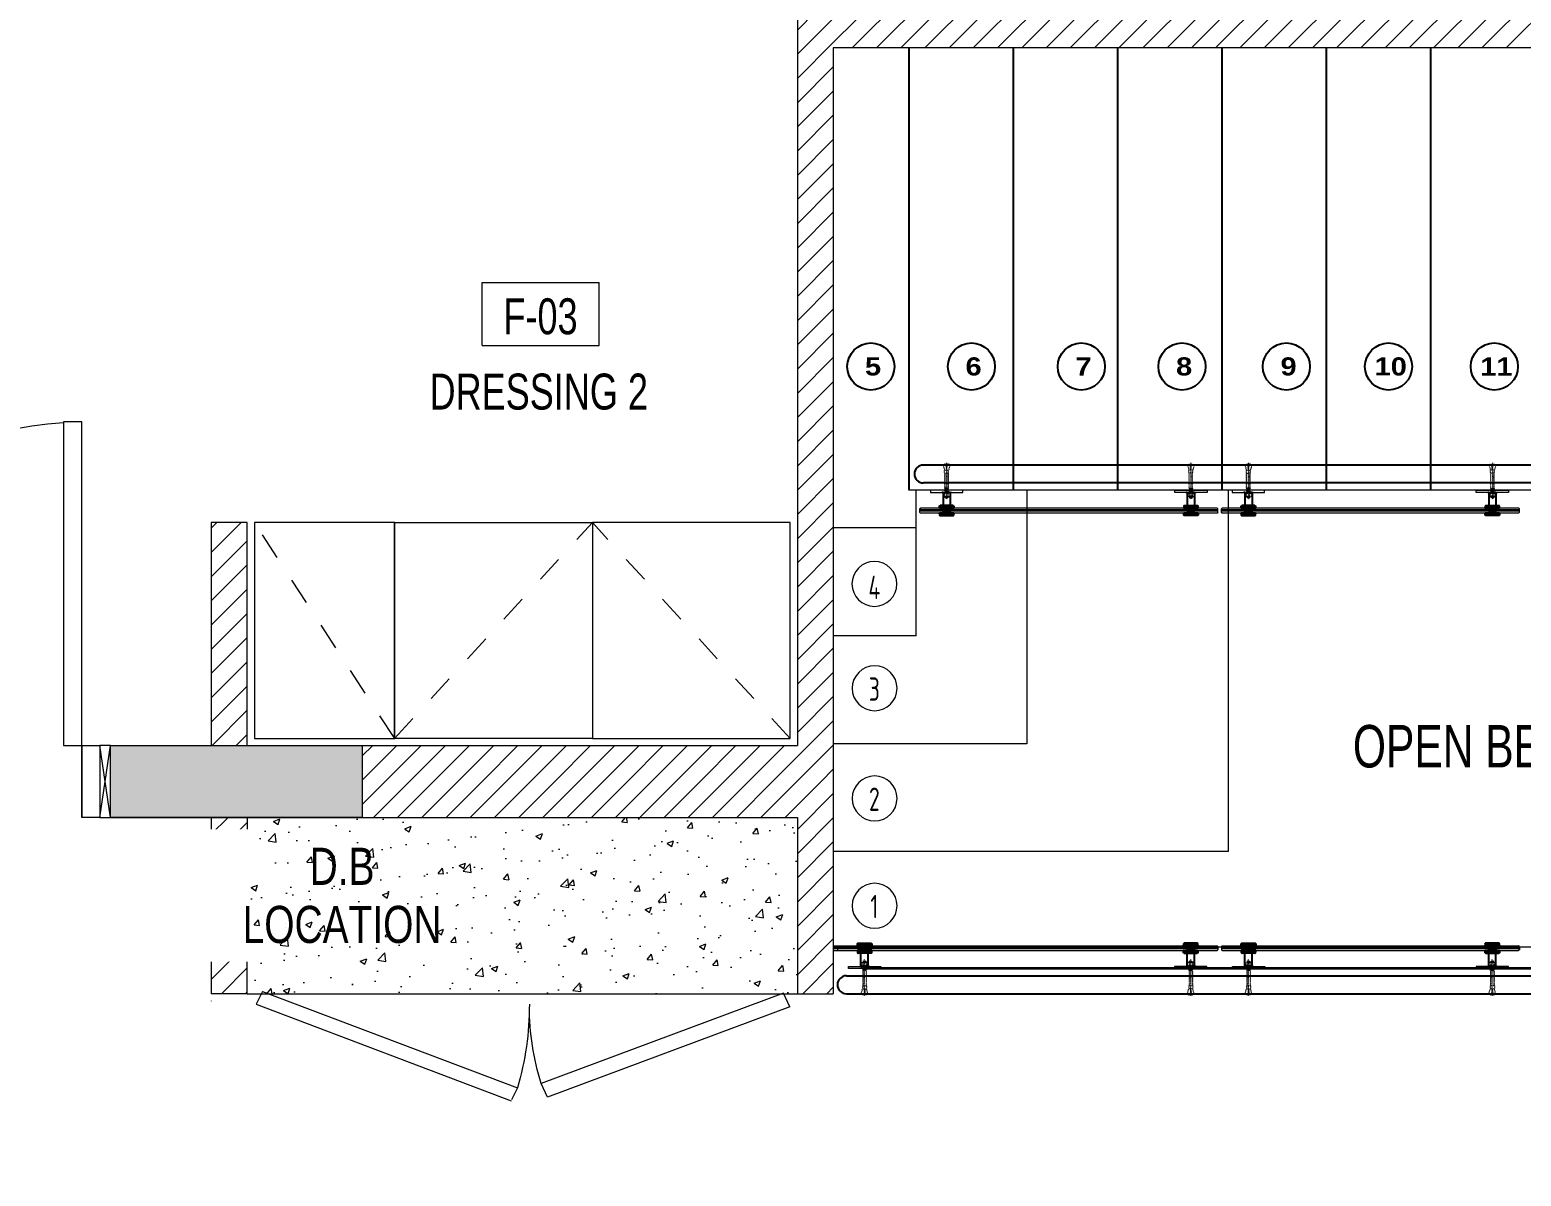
# Model space of a CAD drawing. Header units: millimetres. Extents: x -18512 to 101824, y -95768 to 52898.
# Drawn here: x 59404 to 63551, y -82685 to -79497 of the extents above; entities that cross this region are included whole.
import ezdxf

# ---------------------------------------------------------------- set-up
doc = ezdxf.new("R2010")
doc.units = ezdxf.units.MM
doc.header["$LTSCALE"] = 25
doc.linetypes.add('Dash 3mm', pattern=[6, 3, -3])
doc.linetypes.add('STYLE_05', pattern=[0.20828, 0.069425, -0.138855])
doc.layers.get('0').update_dxf_attribs({"color": 254, "lineweight": 0})
for name, color, linetype, lineweight in [('A-ANNO-NOTE', 2, 'Continuous', 9), ('A-ANNO-TEXT', 2, 'Continuous', 9), ('A-AREA-IDEN', 2, 'Continuous', 9), ('A-DOOR', 31, 'Continuous', 18), ('A-FLOR-OTLN', 6, 'Continuous', 18), ('A-WOODEN DOOR FRAM', 9, 'Continuous', 9), ('hatch', 252, 'Continuous', 0), ('I-WALL', 2, 'Continuous', 9), ('Q-CASE', 31, 'Continuous', 13), ('Q-CASE-HDLN', 31, 'Dash 3mm', 13), ('S-COLS', 6, 'Continuous', 9)]:
    doc.layers.add(name, color=color, linetype=linetype, lineweight=lineweight)
for name, color, linetype in [('A-WALL', 50, 'Continuous'), ('ADT-3', 7, 'Continuous'), ('AL SAFA', 1, 'Continuous'), ('AR WALL HATCH', 8, 'Continuous'), ('FOOTING', 2, 'Continuous'), ('LMI-1', 3, 'Continuous'), ('SGF GLASS', 152, 'Continuous')]:
    doc.layers.add(name, color=color, linetype=linetype)
doc.styles.add('Arial Narrow_1', font='fi_9001f.ttf', dxfattribs={"width": 0.75, "height": 235.987842})
doc.styles.add('Arial Narrow_3', font='fi_9001f.ttf', dxfattribs={"width": 0.75, "height": 117.993921})
doc.styles.add('Arial Narrow_4', font='fi_9001f.ttf', dxfattribs={"width": 0.75, "height": 147.492401})
doc.styles.add('Arial_1', font='arial.ttf', dxfattribs={"width": 0.75, "height": 118.023952})
doc.styles.add('ISCOP2', font='isocp2.shx')
pattern_1 = [(45, (59229.075, -128347.31), (-33.67596, 33.67596), [])]
pattern_2 = [(135, (124341.9079, -153688.5155), (-0.449012806, -0.449012806), []), (225, (124341.9079, -153688.5155), (0.449012806, -0.449012806), [])]
pattern_3 = [(135, (124336.9079, -153688.5155), (-0.449012806, -0.449012806), []), (225, (124336.9079, -153688.5155), (0.449012806, -0.449012806), [])]

# ---------------------------------------------------------------- blocks, each defined once
blk = doc.blocks.new('E  Naga_Single-Panel2 - NAGA-Bedroom Door _WD05_-8233352-FIRST FLOOR PLAN')
at = {"layer": 'A-DOOR', "lineweight": 18}
for p, q in [((-450, 100), (-500, 100)), ((-450, 100), (-450, -100)), ((500, 100), (450, 100)), ((450, 100), (450, -100)), ((450, -100), (450, 100)), ((-450, -100), (-500, -100)), ((399, -1000.2), (399, -100)), ((399, -100), (450, -100)), ((450, -100), (450, -1000.2)), ((450, -100), (500, -100)), ((450, -1000.2), (399, -1000.2))]:
    blk.add_line(p, q, dxfattribs=at)
at = {"layer": 'A-DOOR'}
blk.add_arc((450, -100), 900, 180, 266.7515, dxfattribs=at)
blk = doc.blocks.new('M_NAGA Room Tag - Room Tag-1756429-FIRST FLOOR PLAN')
at = {"layer": 'A-AREA-IDEN'}
for p, q in [((-3.25, 1.75), (-3.25, -1.75)), ((-3.25, 1.75), (3.25, 1.75)), ((3.25, 1.75), (3.25, -1.75)), ((-3.25, -1.75), (3.25, -1.75))]:
    blk.add_line(p, q, dxfattribs=at)
blk = doc.blocks.new('A$C35FE7E75')
at = {"layer": 'A-DOOR', "color": 6, "lineweight": 18}
for p, q in [((-1379.6, 1565.6), (-1397, 1530)), ((-1379.6, 1565.6), (-749.2, 1297.3)), ((-50.4, 1568), (-675.3, 1316.8)), ((-33, 1530), (-50.4, 1568)), ((-1397, 1530), (-766.5, 1261.7)), ((-33, 1530), (-657.9, 1278.8)), ((-766.5, 1261.7), (-749.2, 1297.3)), ((-657.9, 1278.8), (-675.3, 1316.8)), ((-1505.1, 29.4), (-795.9, 297.6)), ((-794.3, 294.4), (-776.9, 258.8)), ((-1487.7, -6.2), (-778.5, 262)), ((-694.7, 287.9), (-712.1, 249.9)), ((-38.2, -1.3), (-712.1, 249.9)), ((-20.8, 36.7), (-694.7, 287.9)), ((-1487.7, -6.2), (-1505.1, 29.4)), ((-20.8, 36.7), (-38.2, -1.3))]:
    blk.add_line(p, q, dxfattribs=at)
for centre, radius, start, end in [((-1548.1, 1530), 832.2, 343.763, 0), ((-7.1, 1530), 701.4, 180, 197.6967), ((-1577.5, 29.4), 832.2, 0, 16.237), ((-43.9, 36.7), 701.4, 162.3033, 180)]:
    blk.add_arc(centre, radius, start, end, dxfattribs=at)
blk = doc.blocks.new('M_Tall Cabinet-Single Door_2_1 - MASTER_S CLOSET-8744601-FIRST FLOOR PLAN_')
at = {"layer": 'Q-CASE'}
for p, q in [((293.7, 0), (-256.3, 0)), ((-256.3, 0), (-256.3, -600)), ((293.7, -600), (293.7, 0)), ((-256.3, -600), (293.7, -600))]:
    blk.add_line(p, q, dxfattribs=at)
at = {"layer": 'Q-CASE-HDLN'}
blk.add_line((-256.3, 0), (293.7, -600), dxfattribs=at)
blk = doc.blocks.new('M_Tall Cabinet-Single Door_2_1 - MASTER_S CLOSET-8744632-FIRST FLOOR PLAN_')
at = {"layer": 'Q-CASE'}
for p, q in [((-256.3, 600), (293.7, 600)), ((-256.3, 0), (-256.3, 600)), ((293.7, 600), (293.7, 0)), ((293.7, 0), (-256.3, 0))]:
    blk.add_line(p, q, dxfattribs=at)
at = {"layer": 'Q-CASE-HDLN'}
blk.add_line((-256.3, 0), (293.7, 600), dxfattribs=at)
blk = doc.blocks.new('M_Tall Cabinet-Single Door_2_1 - MASTER_S CLOSET-9308708-FIRST FLOOR PLAN_')
at = {"layer": 'Q-CASE'}
for p, q in [((-176.3, 600), (213.7, 600)), ((-176.3, 0), (-176.3, 600)), ((213.7, 600), (213.7, 0)), ((213.7, 0), (-176.3, 0))]:
    blk.add_line(p, q, dxfattribs=at)
at = {"layer": 'Q-CASE-HDLN'}
blk.add_line((-176.3, 0), (213.7, 600), dxfattribs=at)
blk = doc.blocks.new('A1')
at = {"color": 8, "linetype": 'STYLE_05', "ltscale": 0.5}
for p, q in [((2850, 745), (2864, 693)), ((2850, 745), (2878, 745)), ((2910, 754), (2861, 754)), ((2861, 754), (2863, 745)), ((2864, 693), (2906, 693)), ((2864, 661), (2864, 693)), ((2864, 661), (2906, 661)), ((2867, 505), (2867, 661)), ((2870, 505), (2870, 661)), ((2883, 708), (2878, 745)), ((2885, 766), (2885, 393)), ((2887, 708), (2893, 745)), ((2920, 745), (2893, 745)), ((2901, 505), (2901, 661)), ((2903, 505), (2903, 661)), ((2920, 745), (2906, 693)), ((2906, 661), (2906, 693)), ((2910, 754), (2907, 745)), ((2848, 456), (2848, 463)), ((2848, 463), (2923, 463)), ((2848, 463), (2848, 463)), ((2848, 463), (2885, 463)), ((2867, 458), (2867, 461)), ((2872, 505), (2868, 501)), ((2903, 505), (2868, 501)), ((2868, 501), (2871, 505)), ((2868, 501), (2872, 498)), ((2872, 498), (2868, 501)), ((2872, 498), (2868, 493)), ((2868, 493), (2872, 498)), ((2904, 496), (2868, 493)), ((2868, 493), (2871, 490)), ((2871, 490), (2868, 493)), ((2871, 490), (2868, 485)), ((2868, 485), (2871, 490)), ((2903, 488), (2868, 485)), ((2868, 485), (2872, 482)), ((2872, 482), (2868, 485)), ((2872, 482), (2868, 477)), ((2868, 477), (2872, 482)), ((2904, 480), (2868, 477)), ((2868, 477), (2871, 473)), ((2871, 473), (2868, 477)), ((2871, 473), (2868, 469)), ((2868, 469), (2871, 473)), ((2904, 472), (2868, 469)), ((2868, 469), (2871, 465)), ((2871, 465), (2868, 469)), ((2902, 505), (2869, 505)), ((2870, 505), (2870, 507)), ((2871, 505), (2870, 505)), ((2900, 501), (2871, 498)), ((2900, 492), (2871, 489)), ((2900, 485), (2871, 482)), ((2900, 476), (2871, 473)), ((2900, 468), (2871, 465)), ((2885, 467), (2871, 465)), ((2903, 496), (2885, 495)), ((2885, 495), (2885, 483)), ((2885, 483), (2900, 485)), ((2903, 472), (2885, 471)), ((2885, 471), (2885, 463)), ((2885, 463), (2885, 467)), ((2885, 463), (2923, 463)), ((2903, 505), (2900, 501)), ((2903, 504), (2900, 501)), ((2900, 501), (2904, 496)), ((2900, 501), (2903, 496)), ((2904, 496), (2900, 492)), ((2900, 492), (2904, 488)), ((2903, 488), (2900, 484)), ((2900, 485), (2900, 484)), ((2900, 484), (2904, 480)), ((2900, 484), (2903, 480)), ((2904, 480), (2900, 476)), ((2904, 480), (2900, 476)), ((2900, 476), (2904, 472)), ((2900, 476), (2903, 472)), ((2904, 472), (2900, 468)), ((2900, 468), (2904, 465)), ((2903, 507), (2903, 505)), ((2903, 496), (2904, 496)), ((2904, 496), (2903, 496)), ((2903, 480), (2904, 480)), ((2904, 496), (2904, 496)), ((2904, 458), (2904, 461)), ((2923, 456), (2923, 463)), ((2848, 456), (2923, 456)), ((2853, 452), (2853, 424)), ((2861, 455), (2908, 455)), ((2861, 422), (2908, 422)), ((2868, 425), (2868, 452)), ((2887, 422), (2868, 420)), ((2869, 422), (2868, 419)), ((2868, 419), (2871, 416)), ((2871, 416), (2868, 412)), ((2904, 415), (2868, 411)), ((2868, 412), (2872, 408)), ((2900, 419), (2871, 416)), ((2900, 411), (2871, 408)), ((2871, 408), (2900, 408)), ((2900, 425), (2900, 452)), ((2902, 422), (2900, 419)), ((2900, 419), (2904, 415)), ((2904, 415), (2900, 412)), ((2900, 412), (2901, 410)), ((2901, 410), (2900, 408)), ((2917, 452), (2917, 425))]:
    blk.add_line(p, q, dxfattribs=at)
for centre, major_axis, start_param, end_param in [((2885, 703), (-3.85, 3.85), 5.871021, 11.436058), ((2861, 446), (-6.93, 6.93), 5.370026, 6.323459), ((2861, 446), (-6.93, 6.93), 5.370026, 6.323459), ((2861, 446), (-6.93, 6.93), 4.669335, 6.323459), ((2861, 432), (-7.76, -7.76), 0.066292, 1.500005), ((2861, 432), (-7.76, 7.76), 1.637088, 2.419613), ((2861, 432), (-7.76, 7.76), 1.637088, 2.419613), ((2861, 432), (-7.76, -7.76), 0.848817, 1.500005), ((2861, 432), (-7.76, -7.76), 0.848817, 1.500005), ((2861, 446), (-6.93, 6.93), 4.669335, 5.370026), ((2861, 446), (-6.93, 6.93), 4.669335, 5.370026), ((2884, 411), (-31.8, -31.8), 3.563644, 4.30536), ((2884, 411), (-31.8, 31.8), 5.559758, 5.876157), ((2884, 411), (-31.8, 31.8), 5.559758, 5.876157), ((2883, 468), (-33.2, -33.2), 0.44564, 1.1552), ((2883, 468), (-33.2, 33.2), 2.016436, 2.327569), ((2883, 468), (-33.2, 33.2), 2.016436, 2.327569), ((2884, 411), (-31.8, -31.8), 3.912085, 3.979139), ((2884, 411), (-31.8, -31.8), 3.912085, 3.979139), ((2884, 411), (-31.8, 31.8), 5.549936, 5.559758), ((2884, 411), (-31.8, 31.8), 5.549936, 5.559758), ((2883, 468), (-33.2, 33.2), 2.327569, 2.38482), ((2883, 468), (-33.2, 33.2), 2.327569, 2.38482), ((2884, 411), (-31.8, -31.8), 3.86502, 3.912085), ((2884, 411), (-31.8, -31.8), 3.86502, 3.912085), ((2883, 468), (-33.2, 33.2), 2.391283, 2.725996), ((2883, 468), (-33.2, 33.2), 2.391283, 2.725996), ((2883, 468), (-33.2, -33.2), 0.814024, 0.820486), ((2883, 468), (-33.2, -33.2), 0.814024, 0.820486), ((2884, 411), (-31.8, -31.8), 3.774027, 3.86502), ((2884, 411), (-31.8, -31.8), 3.774027, 3.86502), ((2884, 411), (-31.8, 31.8), 5.13444, 5.344823), ((2884, 411), (-31.8, 31.8), 5.13444, 5.344823), ((2909, 443), (-9.06, -9.06), 3.227804, 4.616951), ((2909, 443), (-9.06, -9.06), 4.349401, 4.616951), ((2909, 443), (-9.06, -9.06), 4.349401, 4.616951), ((2908, 434), (-8.73, -8.73), 0.079101, 1.531694), ((2908, 434), (-8.73, 8.73), 1.649898, 2.269819), ((2908, 434), (-8.73, 8.73), 1.649898, 2.269819), ((2909, 443), (-9.06, -9.06), 4.038843, 4.349401), ((2909, 443), (-9.06, -9.06), 4.038843, 4.349401), ((2909, 443), (-9.06, -9.06), 3.403765, 4.038843), ((2909, 443), (-9.06, -9.06), 3.403765, 4.038843), ((2908, 434), (-8.73, -8.73), 0.699022, 1.531694), ((2908, 434), (-8.73, -8.73), 0.699022, 1.531694), ((2909, 443), (-9.06, -9.06), 3.227804, 3.403765), ((2909, 443), (-9.06, -9.06), 3.227804, 3.403765)]:
    blk.add_ellipse(centre, major_axis=major_axis, ratio=1, start_param=start_param, end_param=end_param, dxfattribs=at)
blk = doc.blocks.new('A$C24B90740')
at = {"layer": 'LMI-1', "color": 8, "elevation": 0}
for points in [[(0, 1.9), (2.4, 1.9)], [(0, 0), (2.4, 0)]]:
    blk.add_lwpolyline(points, dxfattribs=at)
at = {"layer": 'LMI-1', "color": 8}
blk.add_arc((2.3, 1, 0), 0.972, 279.1054, 80.8946, dxfattribs=at)
blk = doc.blocks.new('REH')
h = blk.add_hatch()
h.set_pattern_fill('ANSI37', color=8, scale=0.2, angle=90, style=0)
h.set_pattern_definition(pattern_2)
h.paths.add_polyline_path([(138637.4, -14314.4), (138637.4, -14316.4), (138649.9, -14316.4), (138649.9, -14314.4)])
h = blk.add_hatch()
h.set_pattern_fill('ANSI37', color=8, scale=0.2, angle=90, style=0)
h.set_pattern_definition(pattern_2)
h.paths.add_polyline_path([(138637.4, -14329.9), (138637.4, -14331.9), (138653.1, -14331.9), (138653.1, -14330.1), (138653, -14329.9)])
h = blk.add_hatch()
h.set_pattern_fill('ANSI37', color=8, scale=0.2, angle=90, style=0)
h.set_pattern_definition(pattern_2)
h.paths.add_polyline_path([(138649.9, -14316.4), (138647.9, -14316.4), (138647.9, -14322.4), (138649.9, -14322.4)])
h.paths.add_polyline_path([(138647.9, -14322.4), (138647.9, -14323.1), (138649.9, -14323.1), (138649.9, -14322.4)])
h.paths.add_polyline_path([(138649.9, -14323.9), (138649.9, -14323.1), (138647.9, -14323.1), (138647.9, -14323.9)])
h.paths.add_polyline_path([(138649.9, -14323.9), (138647.9, -14323.9), (138647.9, -14329.9), (138649.9, -14329.9)])
h = blk.add_hatch()
h.set_pattern_fill('ANSI37', color=8, scale=0.2, angle=90, style=0)
h.set_pattern_definition(pattern_3)
h.paths.add_polyline_path([(138659.9, -14316.4), (138677.4, -14316.4), (138677.4, -14314.4), (138659.9, -14314.4)])
h = blk.add_hatch()
h.set_pattern_fill('ANSI37', color=8, scale=0.2, angle=90, style=0)
h.set_pattern_definition(pattern_3)
h.paths.add_polyline_path([(138661.2, -14331.9), (138664.4, -14331.9), (138677.4, -14331.9), (138677.4, -14329.9), (138661.2, -14329.9)])
h = blk.add_hatch()
h.set_pattern_fill('ANSI37', color=256, scale=5, angle=90, style=0)
h.set_pattern_definition([(135, (124341.908, -153688.516), (-11.2253202, -11.2253202), []), (225, (124341.908, -153688.516), (11.2253202, -11.2253202), [])])
h.paths.add_polyline_path([(138664.9, -14316.4), (138664.9, -14322.4), (138666.9, -14322.4), (138666.9, -14316.4)])
h.paths.add_polyline_path([(138664.9, -14323.9), (138664.9, -14329.9), (138666.9, -14329.9), (138666.9, -14323.9)])
h.paths.add_polyline_path([(138664.9, -14322.4), (138664.9, -14323.1), (138666.9, -14323.1), (138666.9, -14322.4)])
h.paths.add_polyline_path([(138664.9, -14323.1), (138664.9, -14323.9), (138666.9, -14323.9), (138666.9, -14323.1)])
h = blk.add_hatch()
h.set_pattern_fill('ANSI37', color=8, scale=0.2, angle=90, style=0)
h.set_pattern_definition(pattern_2)
h.paths.add_polyline_path([(138664.9, -14316.4), (138664.9, -14322.4), (138666.9, -14322.4), (138666.9, -14316.4)])
h.paths.add_polyline_path([(138664.9, -14322.4), (138664.9, -14323.1), (138666.9, -14323.1), (138666.9, -14322.4)])
h.paths.add_polyline_path([(138664.9, -14323.1), (138664.9, -14323.9), (138666.9, -14323.9), (138666.9, -14323.1)])
h.paths.add_polyline_path([(138664.9, -14323.9), (138664.9, -14329.9), (138666.9, -14329.9), (138666.9, -14323.9)])
at = {"layer": 'LMI-1'}
h = blk.add_hatch(dxfattribs=at)
h.set_pattern_fill('ANSI31', color=8, angle=180, style=0)
h.set_pattern_definition([(225, (124341.908, -153688.5155), (2.24506403, -2.24506403), [])])
h.paths.add_polyline_path([(138639.4, -14309.4, 0.414214), (138637.4, -14311.4), (138637.4, -14314.4), (138649.9, -14314.4), (138649.9, -14316.4), (138652.9, -14316.4), (138652.2, -14315.6), (138653.3, -14314.4), (138652.3, -14313.2), (138661.5, -14313.2), (138662.3, -14314.4), (138662.3, -14314.4), (138661.2, -14315.3), (138662, -14316.4), (138664.9, -14316.4), (138664.9, -14314.4), (138677.4, -14314.4), (138677.4, -14311.4, 0.414214), (138675.4, -14309.4)])
h.paths.add_polyline_path([(138662.2, -14318.9), (138661.1, -14319.9), (138662.1, -14321.1), (138661.1, -14322.1), (138661.3, -14322.4), (138664.9, -14322.4), (138664.9, -14316.4), (138662, -14316.4), (138662.2, -14316.6), (138661.2, -14317.5)])
h.paths.add_polyline_path([(138662.1, -14325.5), (138661.1, -14326.5), (138662.1, -14327.8), (138661.1, -14328.7), (138662, -14329.9), (138664.9, -14329.9), (138664.9, -14323.9), (138661.5, -14323.9), (138661.1, -14324.3)])
h.paths.add_polyline_path([(138652.1, -14326.7), (138653.2, -14325.6), (138652.1, -14324.5), (138652.7, -14323.9), (138649.9, -14323.9), (138649.9, -14329.9), (138653, -14329.9), (138652.1, -14328.9), (138653.2, -14327.8)])
h.paths.add_polyline_path([(138649.9, -14322.4), (138652.2, -14322.4), (138652.1, -14322.3), (138653.1, -14321.2), (138652.1, -14320.1), (138653.2, -14318.9), (138652.2, -14317.8), (138653.2, -14316.7), (138652.9, -14316.4), (138649.9, -14316.4)])
h = blk.add_hatch(dxfattribs=at)
h.set_pattern_fill('ANSI31', color=8, angle=180, style=0)
h.set_pattern_definition([(225, (124341.908, -153583.2378), (2.24506403, -2.24506403), [])])
h.paths.add_polyline_path([(138675.4, -14336.9, 0.414214), (138677.4, -14334.9), (138677.4, -14331.9), (138637.4, -14331.9), (138637.4, -14334.9, 0.414214), (138639.4, -14336.9)])
for p, q in [((138637.4, -14314.4, 0), (138637.4, -14316.4, 0)), ((138677.4, -14331.9, 0), (138677.4, -14329.9, 0))]:
    blk.add_line(p, q)
at = {"color": 1}
for p, q in [((138649.9, -14316.4, 0), (138649.9, -14329.9)), ((138664.9, -14329.9, 0), (138664.9, -14316.4, 0))]:
    blk.add_line(p, q, dxfattribs=at)
at = {"color": 8, "linetype": 'Continuous'}
for p, q in [((138663.8, -14331.9, 0), (138650.6, -14331.9, 0)), ((138664.4, -14331.9, 0), (138651.2, -14331.9, 0))]:
    blk.add_line(p, q, dxfattribs=at)
at = {"color": 8, "elevation": 0}
for points in [[(138649.9, -14316.4), (138649.9, -14314.4), (138637.4, -14314.4), (138637.4, -14316.4)], [(138677.4, -14316.4), (138677.4, -14314.4), (138664.9, -14314.4), (138664.9, -14316.4)]]:
    blk.add_lwpolyline(points, dxfattribs=at)
at = {"layer": 'A-WALL', "color": 84, "ltscale": 0.1, "elevation": 0}
for points in [[(138637.4, -14316.4), (138637.4, -14314.4), (138649.9, -14314.4), (138649.9, -14316.4)], [(138637.4, -14331.9), (138637.4, -14329.9), (138653.1, -14329.9), (138653.1, -14331.9)], [(138647.9, -14329.9), (138647.9, -14316.4), (138649.9, -14316.4), (138649.9, -14329.9)], [(138661.2, -14331.9), (138661.2, -14329.9), (138677.4, -14329.9), (138677.4, -14331.9)], [(138664.9, -14316.4), (138664.9, -14314.4), (138677.4, -14314.4), (138677.4, -14316.4)], [(138664.9, -14329.9), (138664.9, -14316.4), (138666.9, -14316.4), (138666.9, -14329.9)]]:
    blk.add_lwpolyline(points, close=True, dxfattribs=at)
at = {"layer": 'ADT-3', "color": 8}
for p, q in [((138653.2, -14318.9, 0), (138652.1, -14320.1, 0)), ((138652.1, -14320.1, 0), (138653.1, -14321.2, 0)), ((138652.1, -14320.1, 0), (138662.1, -14321.1, 0)), ((138653.1, -14321.2, 0), (138652.1, -14322.3, 0)), ((138652.1, -14322.3, 0), (138653.2, -14323.4, 0)), ((138652.1, -14322.3, 0), (138662.1, -14323.3, 0)), ((138653.1, -14323.4, 0), (138652.1, -14324.5, 0)), ((138652.1, -14324.5, 0), (138653.2, -14325.6, 0)), ((138652.1, -14324.5, 0), (138662.1, -14325.5, 0)), ((138653.1, -14325.6, 0), (138652.1, -14326.7, 0)), ((138652.1, -14326.7, 0), (138653.2, -14327.9, 0)), ((138652.1, -14326.7, 0), (138662.1, -14327.8, 0)), ((138653.1, -14327.9, 0), (138652.1, -14328.9, 0)), ((138652.1, -14328.9, 0), (138653.1, -14330.1, 0)), ((138652.1, -14328.9, 0), (138661.4, -14329.9, 0)), ((138653.3, -14314.4, 0), (138652.2, -14315.6, 0)), ((138652.2, -14315.6, 0), (138662.2, -14316.6, 0)), ((138652.2, -14315.6, 0), (138653.2, -14316.7, 0)), ((138653.2, -14316.7, 0), (138652.2, -14317.8, 0)), ((138652.2, -14317.8, 0), (138653.2, -14318.9, 0)), ((138652.2, -14317.8, 0), (138662.2, -14318.9, 0)), ((138652.3, -14313.2, 0), (138662.2, -14314.4, 0)), ((138652.3, -14313.2, 0), (138653.3, -14314.4, 0)), ((138652.3, -14313.2, 0), (138661.5, -14313.2, 0)), ((138653.1, -14321.2, 0), (138661.1, -14322.1, 0)), ((138653.1, -14323.4, 0), (138661.1, -14324.3, 0)), ((138653.1, -14323.4, 0), (138661.1, -14324.3, 0)), ((138653.1, -14325.6, 0), (138661.1, -14326.5, 0)), ((138653.1, -14325.6, 0), (138661.1, -14326.5, 0)), ((138653.1, -14327.9, 0), (138661.1, -14328.7, 0)), ((138653.1, -14330.1, 0), (138661.1, -14330.9, 0)), ((138653.2, -14314.5, 0), (138661.2, -14315.3, 0)), ((138653.2, -14316.7, 0), (138661.2, -14317.5, 0)), ((138653.2, -14319, 0), (138661.1, -14319.9, 0)), ((138653.3, -14330.1, 0), (138661.2, -14330.9, 0)), ((138662.2, -14318.9, 0), (138661.1, -14319.9, 0)), ((138661.1, -14319.9, 0), (138662.1, -14321.1, 0)), ((138662.1, -14321.1, 0), (138661.1, -14322.1, 0)), ((138661.1, -14322.1, 0), (138662.1, -14323.3, 0)), ((138662.1, -14323.3, 0), (138661.1, -14324.3, 0)), ((138662.1, -14323.3, 0), (138661.1, -14324.3, 0)), ((138661.1, -14324.3, 0), (138662.1, -14325.5, 0)), ((138662.1, -14325.5, 0), (138661.1, -14326.5, 0)), ((138662.1, -14325.5, 0), (138661.1, -14326.5, 0)), ((138661.1, -14326.5, 0), (138662.1, -14327.8, 0)), ((138662.1, -14327.8, 0), (138661.1, -14328.7, 0)), ((138661.1, -14328.7, 0), (138662, -14329.9, 0)), ((138662.3, -14314.4, 0), (138661.2, -14315.3, 0)), ((138661.2, -14315.3, 0), (138662.2, -14316.6, 0)), ((138662.2, -14316.6, 0), (138661.2, -14317.5, 0)), ((138661.2, -14317.5, 0), (138662.2, -14318.9, 0)), ((138661.5, -14313.2, 0), (138662.3, -14314.4, 0))]:
    blk.add_line(p, q, dxfattribs=at)
at = {"layer": 'LMI-1', "color": 1}
for p, q in [((138649.9, -14314.4), (138637.4, -14314.4)), ((138675.4, -14309.4), (138639.4, -14309.4))]:
    blk.add_line(p, q, dxfattribs=at)
at = {"layer": 'LMI-1', "color": 8}
for p, q in [((138653, -14329.9, 0), (138637.4, -14329.9, 0)), ((138637.4, -14331.9, 0), (138637.4, -14329.9, 0)), ((138637.4, -14329.9, 0), (138653, -14329.9, 0)), ((138677.4, -14331.9, 0), (138637.4, -14331.9, 0)), ((138677.4, -14331.9, 0), (138637.4, -14331.9, 0)), ((138642.8, -14331.9, 0), (138642.7, -14331.8, 0)), ((138646.9, -14329.9, 0), (138649.9, -14329.9, 0)), ((138653.1, -14329.9, 0), (138653.1, -14331.9, 0)), ((138661.2, -14330.9, 0), (138661.2, -14331.9, 0)), ((138677.4, -14329.9, 0), (138662, -14329.9, 0)), ((138665.4, -14329.9, 0), (138677.4, -14329.9, 0))]:
    blk.add_line(p, q, dxfattribs=at)
at = {"layer": 'LMI-1', "color": 1, "elevation": 0}
for points in [[(138637.4, -14314.4), (138637.4, -14311.4, -0.414214), (138639.4, -14309.4)], [(138675.4, -14309.4, -0.414214), (138677.4, -14311.4), (138677.4, -14314.4), (138665.4, -14314.4)]]:
    blk.add_lwpolyline(points, format="xyb", dxfattribs=at)
blk.add_lwpolyline([(138677.4, -14334.9), (138677.4, -14331.9), (138637.4, -14331.9), (138637.4, -14334.9, 0.414214), (138639.4, -14336.9), (138675.4, -14336.9, 0.414214)], format="xyb", close=True, dxfattribs=at)
at = {"layer": 'LMI-1', "color": 8, "elevation": 0}
for points in [[(138641.7, -14336.9), (138641.7, -14334.5)], [(138643.6, -14336.9), (138643.6, -14334.5)], [(138661.2, -14330.9), (138661.2, -14331.9)], [(138666, -14336.9), (138666, -14334.5)], [(138667.9, -14336.9), (138667.9, -14334.5)]]:
    blk.add_lwpolyline(points, dxfattribs=at)
at = {"layer": 'LMI-1', "color": 8}
blk.add_arc((138642.6, -14334.6, 0), 0.972, 9.1054, 170.8946, dxfattribs=at)
at = {"layer": 'LMI-1', "color": 8, "extrusion": (0, 0, -1), "xscale": -1, "zscale": -1, "rotation": 270}
for p in [(-138643.6, -14336.9, 0), (-138667.9, -14336.9, 0)]:
    blk.add_blockref('A$C24B90740', p, dxfattribs=at)
blk = doc.blocks.new('DFF')
at = {"layer": 'LMI-1'}
for points in [[(6745, 183870.3), (6745, 183872.9), (6742.7, 183870.3)], [(6745, 183870.3), (6745, 183867.7), (6742.7, 183870.3)], [(6745, 183850.3), (6745, 183852.9), (6742.7, 183850.3)], [(6745, 183850.3), (6745, 183847.7), (6742.7, 183850.3)]]:
    blk.add_hatch(color=8, dxfattribs=at).paths.add_polyline_path(points)
at = {"color": 3, "elevation": 0}
blk.add_lwpolyline([(6751, 183905.3), (6745, 183905.3), (6745, 183815.3), (6751, 183815.3), (6751, 183905.3)], close=True, dxfattribs=at)
at = {"layer": 'LMI-1', "color": 3}
for p, q in [((6745, 183870.3, 0), (6708, 183870.3, 0)), ((6745.1, 183850.3, 0), (6708, 183850.3, 0))]:
    blk.add_line(p, q, dxfattribs=at)
at = {"layer": 'LMI-1', "color": 8, "elevation": 0}
for points in [[(6745, 183870.3), (6745, 183872.9), (6742.7, 183870.3)], [(6745, 183870.3), (6745, 183867.7), (6742.7, 183870.3)], [(6745, 183850.3), (6745, 183852.9), (6742.7, 183850.3)], [(6745, 183850.3), (6745, 183847.7), (6742.7, 183850.3)]]:
    blk.add_lwpolyline(points, close=True, dxfattribs=at)
at = {"rotation": 270}
blk.add_blockref('REH', (21017.4, 322517.8), dxfattribs=at)
at = {"xscale": 0.2702702702954411, "yscale": 0.2702702702954411, "zscale": 0.2702702702954411, "rotation": 270}
blk.add_blockref('A1', (6619.8, 184640.1, 0), dxfattribs=at)
blk = doc.blocks.new('M_CIRCLE-2 - M_SECTION-8340926-STAIR _ FIRST FLOOR')
at = {"layer": 'A-ANNO-NOTE'}
blk.add_circle((0, 0), 2.5, dxfattribs=at)

msp = doc.modelspace()

# ---------------------------------------------------------------- hatches: boundary and pattern name
at = {"layer": 'AR WALL HATCH', "lineweight": 5}
h = msp.add_hatch(dxfattribs=at)
h.set_pattern_fill('ANSI31', color=256, scale=15, style=0)
h.set_pattern_definition(pattern_1)
h.paths.add_polyline_path([(61638.1, -79347.4), (62028.1, -79347.4), (62028.1, -79547.4), (61638.1, -79547.4), (61638.1, -79420.7)], flags=0)
h = msp.add_hatch(dxfattribs=at)
h.set_pattern_fill('ANSI31', color=256, scale=15, style=0)
h.set_pattern_definition(pattern_1)
h.paths.add_polyline_path([(64033.9, -79347.4), (64278.1, -79347.4), (64278.1, -79547.4), (62028.1, -79547.4), (62028.1, -79347.4), (63545.8, -79347.4)], flags=0)
h = msp.add_hatch(dxfattribs=at)
h.set_pattern_fill('ANSI31', color=256, scale=15, style=0)
h.set_pattern_definition(pattern_1)
h.paths.add_polyline_path([(61538.1, -79447.4), (61638.1, -79447.4), (61638.1, -81487.4), (61538.1, -81487.4), (61538.1, -79467.4)], flags=0)
h = msp.add_hatch(dxfattribs=at)
h.set_pattern_fill('ANSI31', color=256, scale=15, style=0)
h.set_pattern_definition([(45, (58843.597, -98718.466), (-33.67596, 33.67596), [])])
h.paths.add_polyline_path([(60008.1, -80867.4), (59908.1, -80867.4), (59908.1, -81487.4), (60008.1, -81487.4)])
h = msp.add_hatch(dxfattribs=at)
h.set_pattern_fill('ANSI31', color=256, scale=15, style=0)
h.set_pattern_definition(pattern_1)
h.paths.add_polyline_path([(60328.1, -81487.4), (61638.1, -81487.4), (61638.1, -81587.4), (60328.1, -81587.4), (60328.1, -81507.5)], flags=0)
h = msp.add_hatch(dxfattribs=at)
h.set_pattern_fill('ANSI31', color=256, scale=15, style=0)
h.set_pattern_definition(pattern_1)
h.paths.add_polyline_path([(61518.1, -81587.4), (61538.1, -81587.4), (61538.1, -81687.4), (60328.1, -81687.4), (60328.1, -81587.4), (60617.2, -81587.4)], flags=0)
h = msp.add_hatch(dxfattribs=at)
h.set_pattern_fill('ANSI31', color=256, scale=15, style=0)
h.set_pattern_definition(pattern_1)
h.paths.add_polyline_path([(61538.1, -81587.4), (61638.1, -81587.4), (61638.1, -82177.4), (61538.1, -82177.4), (61538.1, -81687.4)])
h = msp.add_hatch(dxfattribs=at)
h.set_pattern_fill('ANSI31', color=256, scale=15, style=0)
h.set_pattern_definition(pattern_1)
h.paths.add_polyline_path([(60008.1, -81687.4), (60008.1, -82177.4), (59908.1, -82177.4), (59908.1, -81687.4)])
h = msp.add_hatch(dxfattribs=at)
h.set_pattern_fill('ANSI31', color=256, scale=15, style=0)
h.set_pattern_definition(pattern_1)
h.paths.add_polyline_path([(61538.1, -82177.4), (61538.1, -82077.4), (61638.1, -82077.4), (61638.1, -82177.4)])
at = {"layer": 'S-COLS'}
msp.add_hatch(color=252, dxfattribs=at).paths.add_polyline_path([(59641, -81487.4), (60328.1, -81487.4), (60328.1, -81687.4), (59628.1, -81687.4), (59628.1, -81487.4)], flags=0)

# ---------------------------------------------------------------- linework, layer by layer
at = {"layer": 'A-FLOR-OTLN', "lineweight": 13}
for p, q in [((61868.1, -81182.4), (61868.1, -80777.4)), ((62176.1, -80777.4), (62176.1, -81482.4)), ((62736.1, -80777.4), (62736.1, -81782.4)), ((61868.1, -80882.4), (61638.1, -80882.4)), ((61868.1, -81182.4), (61638.1, -81182.4)), ((62176.1, -81482.4), (61638.1, -81482.4)), ((62736.1, -81782.4), (61638.1, -81782.4)), ((64488.1, -82047.7), (61638.1, -82047.7))]:
    msp.add_line(p, q, dxfattribs=at)
at = {"layer": 'A-FLOR-OTLN'}
msp.add_line((59908.1, -82197.4), (59908.1, -82198.4), dxfattribs=at)
at = {"layer": 'A-WOODEN DOOR FRAM'}
msp.add_lwpolyline([(59628.1, -81487.4), (59598.1, -81487.4), (59598.1, -81687.4), (59628.1, -81687.4)], close=True, dxfattribs=at)
for points in [[(59598.1, -81687.4), (59628.1, -81487.4)], [(59628.1, -81687.4), (59598.1, -81487.4)]]:
    msp.add_lwpolyline(points, dxfattribs=at)
at = {"layer": 'AL SAFA', "color": 3}
for centre in [(61742.5, -80433.6), (62022.2, -80433.6), (62327.8, -80433.6), (62607.6, -80433.6), (62898.1, -80433.6), (63182.2, -80433.6), (63476.3, -80433.6)]:
    msp.add_circle(centre, 65.5, dxfattribs=at)
at = {"layer": 'FOOTING'}
for p, q in [((61848.1, -79547.4), (61848.1, -80777.4)), ((62138.3, -79547.4), (62138.3, -80777.4)), ((62428.4, -79547.4), (62428.4, -80777.4)), ((62718.5, -79547.4), (62718.5, -80777.4)), ((63008.6, -79547.4), (63008.6, -80777.4)), ((63298.7, -79547.4), (63298.7, -80777.4))]:
    msp.add_line(p, q, dxfattribs=at)
at = {"layer": 'FOOTING', "lineweight": 35}
msp.add_line((64458.1, -82107.7), (61724.9, -82107.7), dxfattribs=at)
at = {"layer": 'hatch', "ltscale": 25}
msp.add_lwpolyline([(60008.1, -82177.4), (61538.1, -82177.4)], dxfattribs=at)
at = {"layer": 'I-WALL'}
for p, q in [((61538.1, -79447.4), (61538.1, -81487.4)), ((61638.1, -79547.4), (61638.1, -82177.4)), ((65678.1, -79547.4), (61638.1, -79547.4)), ((64468.1, -80777.4), (61848.1, -80777.4)), ((60008.1, -80867.4), (59908.1, -80867.4)), ((59908.1, -80867.4), (59908.1, -81487.4)), ((60008.1, -81487.4), (60008.1, -80867.4)), ((59628.1, -81487.4), (61538.1, -81487.4)), ((59628.1, -81687.4), (61538.1, -81687.4)), ((59908.1, -81687.4), (59908.1, -82177.4)), ((60008.1, -81687.4), (60008.1, -82077.4)), ((61538.1, -81687.4), (61538.1, -82077.4)), ((60008.1, -82177.4), (59908.1, -82177.4)), ((61538.1, -82177.4), (61638.1, -82177.4))]:
    msp.add_line(p, q, dxfattribs=at)
at = {"layer": 'I-WALL', "color": 152}
for p, q in [((61878.1, -80829.4), (61880.1, -80827.4)), ((61878.1, -80829.4), (61878.1, -80838.9)), ((62705.4, -80827.4), (61880.1, -80827.4)), ((62707.4, -80829.4), (62705.4, -80827.4)), ((62707.4, -80838.9), (62707.4, -80829.4)), ((62719.4, -80827.4), (62717.4, -80829.4)), ((62717.4, -80838.9), (62717.4, -80829.4)), ((63544, -80827.4), (62719.4, -80827.4)), ((63546, -80829.4), (63544, -80827.4)), ((63546, -80838.9), (63546, -80829.4)), ((61878.1, -80838.9), (61880.1, -80840.9)), ((62705.4, -80840.9), (61880.1, -80840.9)), ((62707.4, -80838.9), (62705.4, -80840.9)), ((62719.4, -80840.9), (62717.4, -80838.9)), ((63544, -80840.9), (62719.4, -80840.9)), ((63546, -80838.9), (63544, -80840.9)), ((61638.1, -82044.2), (62705.4, -82044.2)), ((61638.1, -82057.7), (62705.4, -82057.7)), ((61651.6, -82044.2), (61649.6, -82046.2)), ((61649.6, -82046.2), (61649.6, -82055.7)), ((61651.6, -82057.7), (61649.6, -82055.7)), ((62707.4, -82046.2), (62705.4, -82044.2)), ((62707.4, -82055.7), (62705.4, -82057.7)), ((62707.4, -82046.2), (62707.4, -82055.7)), ((62719.4, -82044.2), (62717.4, -82046.2)), ((62717.4, -82046.2), (62717.4, -82055.7)), ((62719.4, -82057.7), (62717.4, -82055.7)), ((62719.4, -82044.2), (63544, -82044.2)), ((62719.4, -82057.7), (63544, -82057.7)), ((63546, -82046.2), (63544, -82044.2)), ((63546, -82055.7), (63544, -82057.7)), ((63546, -82046.2), (63546, -82055.7))]:
    msp.add_line(p, q, dxfattribs=at)
at = {"layer": 'I-WALL'}
for points in [[(60008.1, -82177.4), (60008.1, -82177.4), (60008.1, -82077.4), (60008.1, -82077.4)], [(61538.1, -82077.4), (61538.1, -82077.4), (61538.1, -82177.4), (61538.1, -82177.4)]]:
    msp.add_lwpolyline(points, dxfattribs=at)
at = {"layer": 'S-COLS', "color": 8}
for p, q in [((59628.1, -81687.4), (59628.1, -81487.4)), ((59628.1, -81487.4), (60328.1, -81487.4)), ((60328.1, -81487.4), (60328.1, -81687.4)), ((60328.1, -81687.4), (59628.1, -81687.4))]:
    msp.add_line(p, q, dxfattribs=at)
at = {"layer": 'SGF GLASS', "color": 1, "linetype": 'ByBlock', "ltscale": 0.8}
for p, q in [((64478.1, -80707.4, 0), (61888.7, -80707.4, 0)), ((64453.1, -80757.4, 0), (61888.7, -80757.4, 0)), ((61674.6, -82127.7), (64453.1, -82127.7)), ((61674.6, -82177.7), (64478.1, -82177.7))]:
    msp.add_line(p, q, dxfattribs=at)
at = {"layer": 'SGF GLASS', "color": 8, "linetype": 'ByBlock', "ltscale": 0.8}
for p, q in [((62707.4, -80833.4), (61878.1, -80833.4)), ((62707.4, -80833.5), (61878.1, -80833.5)), ((62707.4, -80833.7), (61878.1, -80833.7)), ((62707.4, -80833.9), (61878.1, -80833.9)), ((62707.4, -80834.1), (61878.1, -80834.1)), ((62707.4, -80834.3), (61878.1, -80834.3)), ((62707.4, -80834.5), (61878.1, -80834.5)), ((62707.4, -80834.7), (61878.1, -80834.7)), ((63546, -80833.4), (62717.4, -80833.4)), ((63546, -80833.5), (62717.4, -80833.5)), ((63546, -80833.7), (62717.4, -80833.7)), ((63546, -80833.9), (62717.4, -80833.9)), ((63546, -80834.1), (62717.4, -80834.1)), ((63546, -80834.3), (62717.4, -80834.3)), ((63546, -80834.5), (62717.4, -80834.5)), ((63546, -80834.7), (62717.4, -80834.7)), ((62707.4, -80834.9), (61878.1, -80834.9)), ((63546, -80834.9), (62717.4, -80834.9)), ((62707.4, -82050.2), (61638.1, -82050.2)), ((62707.4, -82050.3), (61638.1, -82050.3)), ((62707.4, -82050.5), (61638.1, -82050.5)), ((62707.4, -82050.7), (61638.1, -82050.7)), ((62707.4, -82050.9), (61638.1, -82050.9)), ((62707.4, -82051.1), (61638.1, -82051.1)), ((62707.4, -82051.3), (61638.1, -82051.3)), ((62707.4, -82051.5), (61638.1, -82051.5)), ((62707.4, -82051.7), (61638.1, -82051.7)), ((63546, -82050.2), (62717.4, -82050.2)), ((63546, -82050.3), (62717.4, -82050.3)), ((63546, -82050.5), (62717.4, -82050.5)), ((63546, -82050.7), (62717.4, -82050.7)), ((63546, -82050.9), (62717.4, -82050.9)), ((63546, -82051.1), (62717.4, -82051.1)), ((63546, -82051.3), (62717.4, -82051.3)), ((63546, -82051.5), (62717.4, -82051.5)), ((63546, -82051.7), (62717.4, -82051.7))]:
    msp.add_line(p, q, dxfattribs=at)
at = {"layer": 'SGF GLASS', "color": 1, "linetype": 'ByBlock', "ltscale": 0.8}
for centre in [(61888.7, -80732.4, 0), (61674.6, -82152.7)]:
    msp.add_arc(centre, 25, 90, 270, dxfattribs=at)

# ---------------------------------------------------------------- block references
for p, rotation in [((245813.5, -87528.4), 90.00000000000004), ((246652.8, -87528.4), 90.00000000000004), ((-121228.2, -75356.7, 0), 270), ((-120389.6, -75356.7, 0), 270)]:
    msp.add_blockref('DFF', p, dxfattribs=dict(rotation=rotation))
at = {"extrusion": (0, 0, -1), "zscale": -1}
for p, rotation in [((121227.9, -87528.4), 90.00000000000004), ((120389.3, -87528.4), 90.00000000000004), ((-245585.3, -75356.7, 0), 270), ((-246653.1, -75356.7, 0), 270)]:
    msp.add_blockref('DFF', p, dxfattribs=dict(at, rotation=rotation))
at = {"xscale": -1, "rotation": 180}
msp.add_blockref('A$C35FE7E75', (61538.1, -82177.4), dxfattribs=at)
at = {"layer": 'A-ANNO-NOTE', "extrusion": (0, 0, -1), "xscale": 25, "yscale": 25, "zscale": -25, "rotation": 180}
for p in [(-61752.4, -81038), (-61753, -81328.2), (-61753, -81634.5), (-61753, -81932.9)]:
    msp.add_blockref('M_CIRCLE-2 - M_SECTION-8340926-STAIR _ FIRST FLOOR', p, dxfattribs=at)
at = {"layer": 'A-AREA-IDEN', "lineweight": 18, "xscale": -49.99999999999998, "yscale": 49.99999999999998, "zscale": 49.99999999999998, "rotation": 180}
msp.add_blockref('M_NAGA Room Tag - Room Tag-1756429-FIRST FLOOR PLAN', (60824.1, -80287.2), dxfattribs=at)
at = {"layer": 'A-DOOR', "xscale": -1, "rotation": 180}
msp.add_blockref('E  Naga_Single-Panel2 - NAGA-Bedroom Door _WD05_-8233352-FIRST FLOOR PLAN', (59098.1, -81587.4), dxfattribs=at)
at = {"layer": 'Q-CASE', "xscale": -1}
for name, p in [('M_Tall Cabinet-Single Door_2_1 - MASTER_S CLOSET-9308708-FIRST FLOOR PLAN_', (60241.9, -81467.4)), ('M_Tall Cabinet-Single Door_2_1 - MASTER_S CLOSET-8744632-FIRST FLOOR PLAN_', (61261.9, -81467.4))]:
    msp.add_blockref(name, p, dxfattribs=at)
at = {"layer": 'Q-CASE', "xscale": -1, "rotation": 180}
msp.add_blockref('M_Tall Cabinet-Single Door_2_1 - MASTER_S CLOSET-8744601-FIRST FLOOR PLAN_', (60674.4, -81467.4), dxfattribs=at)

# ---------------------------------------------------------------- texts
at = {"layer": 'A-ANNO-NOTE', "char_height": 65, "width": 33.12, "attachment_point": 8, "line_spacing_factor": 0.968573, "style": 'Arial Narrow_1'}
for s, insert in [('{\\Fisocp2|c0;4}', (61752.2, -81080.2)), ('{\\Fisocp2|c0;3}', (61752.2, -81362.9)), ('{\\Fisocp2|c0;2}', (61752.2, -81669.1)), ('{\\Fisocp2|c0;1}', (61752.2, -81967.6))]:
    msp.add_mtext(s, dxfattribs=dict(at, insert=insert))
at = {"layer": 'A-ANNO-TEXT', "color": 7, "lineweight": 20, "insert": (63083, -81550), "char_height": 117.99, "width": 797.76, "attachment_point": 7, "line_spacing_factor": 0.968573, "style": 'Arial Narrow_3'}
msp.add_mtext('OPEN BELOW', dxfattribs=at)
at = {"layer": 'A-AREA-IDEN', "lineweight": 18, "char_height": 100, "width": 889.2, "attachment_point": 8, "line_spacing_factor": 0.968573, "style": 'Arial Narrow_4'}
for s, insert in [('F-03', (60823.8, -80345.3)), ('DRESSING 2', (60818.9, -80554.6))]:
    msp.add_mtext(s, dxfattribs=dict(at, insert=insert))
at = {"layer": 'AL SAFA', "color": 1, "char_height": 50.4, "attachment_point": 5, "style": 'ISCOP2'}
for s, insert in [('\\A1;{\\fArial Black|b0|i0|c0|p34;5}', (61748.5, -80433.6)), ('\\A1;{\\fArial Black|b0|i0|c0|p34;6}', (62028.1, -80433.6)), ('\\A1;{\\fArial Black|b0|i0|c0|p34;7}', (62333.8, -80433.6)), ('\\A1;{\\fArial Black|b0|i0|c0|p34;8}', (62613.6, -80433.6)), ('\\A1;{\\fArial Black|b0|i0|c0|p34;9}', (62904.1, -80433.6)), ('\\A1;{\\fArial Black|b0|i0|c0|p34;10}', (63188.2, -80433.6)), ('\\A1;{\\fArial Black|b0|i0|c0|p34;11}', (63482.2, -80433.6))]:
    msp.add_mtext(s, dxfattribs=dict(at, insert=insert))

# ---------------------------------------------------------------- next in the draw order: texts
at = {"layer": 'A-AREA-IDEN', "insert": (60271.9, -81771.6), "char_height": 103.27, "width": 781.2, "attachment_point": 2, "line_spacing_factor": 0.938532, "style": 'Arial_1', "bg_fill": 2}
msp.add_mtext('D.B\\PLOCATION', dxfattribs=at)

# ---------------------------------------------------------------- next in the draw order: hatches: boundary and pattern name
at = {"layer": 'hatch', "ltscale": 25}
h = msp.add_hatch(dxfattribs=at)
h.set_pattern_fill('AR-CONC', color=256, angle=360)
h.set_pattern_definition([(50, (54909.08, -135863.07), (182.18467, -15.9391), [19.05, -209.55]), (355, (54909.08, -135863.07), (-35.2434, 191.05685), [15.24, -167.6406]), (100.45144, (54924.26, -135864.4), (146.94125, 175.11775), [16.19, -178.09024]), (46.1842, (54909.08, -135812.27), (271.079, -42.0423), [28.575, -314.325]), (96.63556, (54931.66, -135815.78), (237.4041, 247.4261), [24.285, -267.1356]), (351.18415, (54909.08, -135812.27), (237.4041, 247.4261), [22.86, -251.4597]), (21, (54934.48, -135824.97), (151.6144, -102.2652), [19.05, -209.55]), (326, (54934.48, -135824.97), (61.802, 184.18797), [15.24, -167.64]), (71.45144, (54947.11, -135833.5), (213.4164, 81.92277), [16.19, -178.08994]), (37.5, (54909.075, -135863.07), (3.0886, 84.55504), [0, -165.608, 0, -170.18, 0, -168.275]), (7.5, (54909.075, -135863.07), (66.81966, 100.18057), [0, -97.028, 0, -161.798, 0, -64.135]), (327.5, (54852.43, -135863.07), (135.590595, -5.72874), [0, -63.5, 0, -198.12, 0, -262.89]), (317.5, (54827.03, -135863.07), (148.12918, 25.4265), [0, -82.55, 0, -131.572, 0, -186.69])])
h.paths.add_polyline_path([(61538.1, -81687.4), (60008.1, -81687.4), (60008.1, -81932.9), (60008.1, -82077.4), (60008.1, -82177.4), (61538.1, -82177.4), (61538.1, -82105.1), (61538.1, -82037.4)])

doc.saveas('drawing.dxf')
